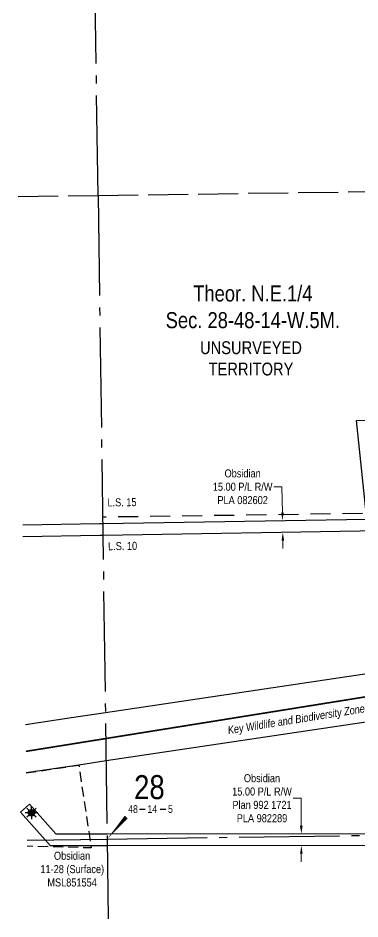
# Model space of a CAD drawing. Extents: x 566267 to 569350, y 5891344 to 5894279.
# Drawn here: x 567510 to 567937, y 5891630 to 5892756 of the extents above; entities that cross this region are included whole.
import ezdxf
from ezdxf.enums import TextEntityAlignment as Align

# ---------------------------------------------------------------- set-up
doc = ezdxf.new("R2010")
doc.units = 0
doc.header["$LTSCALE"] = 5
doc.header["$PDSIZE"] = 0.5
for name, pattern in [('DASHDOT2', [12.7, 6.35, -3.175, 0, -3.175]), ('foc-ACCESSROAD', [3.75, 2.5, -1.25]), ('foc-LSD', [8, 5, -3]), ('foc-QUARTERLINE', [33, 25, -3, 2, -3]), ('foc-UNSURVEYED', [12.5, 10, -2.5])]:
    doc.linetypes.add(name, pattern=pattern)
doc.layers.get('Defpoints').update_dxf_attribs({"color": 9})
for name, color, linetype in [('10', 1, 'Continuous'), ('9', 3, 'Continuous'), ('AS-WILDLIFE', 131, 'DASHDOT2'), ('C-RW', 13, 'Continuous'), ('C-SYMBOL', 7, 'Continuous'), ('C-WS', 13, 'foc-ACCESSROAD'), ('C-WS-S', 8, 'Continuous'), ('L-QSEC', 8, 'foc-QUARTERLINE'), ('L-SECLBL', 7, 'Continuous'), ('L-SECTION-LSD', 7, 'foc-LSD'), ('L-TITLEDB', 4, 'Continuous'), ('L-UNS-T', 3, 'Continuous'), ('L-USEC', 7, 'foc-UNSURVEYED'), ('oil_and_gas_wells_pt', 7, 'Continuous')]:
    doc.layers.add(name, color=color, linetype=linetype)
doc.layers.add('C-RW-T', color=13, linetype='Continuous', lineweight=9)
doc.layers.add('C-WS-T', color=13, linetype='Continuous', lineweight=9)
doc.styles.add('100L', font='ARIALN.TTF', dxfattribs={"height": 11})
doc.styles.add('175L', font='ARIALN.TTF', dxfattribs={"height": 20})
doc.styles.add('240', font='ARIALN.TTF', dxfattribs={"height": 30})
doc.styles.add('80CG', font='ARIALN.TTF', dxfattribs={"height": 10})
doc.styles.add('80L', font='ARIALN.TTF', dxfattribs={"height": 10})
doc.styles.add('SIMPLEX', font='ARIALN.TTF')
doc.dimstyles.new('Compass 5 000', dxfattribs={"dimscale": 5, "dimtxt": 9, "dimasz": 2, "dimexe": 0.2, "dimexo": 0.0625, "dimgap": 0.5, "dimtad": 0, "dimtih": 1, "dimtoh": 1, "dimzin": 0, "dimdsep": 46, "dimtxsty": '80CG', "dimcen": 0.1, "dimse1": 1, "dimse2": 1, "dimclrd": 256, "dimclrt": 256, "dimaunit": 1, "dimadec": 4, "dimazin": 0, "dimtfac": 0.06, "dimtofl": 0, "dimtmove": 0, "dimatfit": 1, "dimfxl": 0.2, "dimtolj": 1, "dimtzin": 0, "dimlwd": -1, "dimarcsym": 0})

# ---------------------------------------------------------------- blocks, each defined once
blk = doc.blocks.new('L-SECLBL')
at = {"layer": '9', "color": 7}
for p, q in [((-5.1, -27.8), (-12.3, -27.8)), ((20.7, -27.8), (13.5, -27.8))]:
    blk.add_line(p, q, dxfattribs=at)
at = {"layer": '10', "color": 2, "style": 'SIMPLEX'}
blk.add_attdef('SEC', text='', height=30, dxfattribs=at).set_placement((0, 0), align=Align.MIDDLE)
at = {"layer": '10', "color": 5, "style": '80L'}
blk.add_attdef('RGE', text='', height=9.5, dxfattribs=at).set_placement((3.6, -27.4), align=Align.MIDDLE_CENTER)
blk.add_attdef('TWP', text='', height=9.5, dxfattribs=at).set_placement((-14.4, -27.4), align=Align.MIDDLE_RIGHT)
blk.add_attdef('MER', text='', height=9.5, dxfattribs=at).set_placement((23.2, -27.4), align=Align.MIDDLE_LEFT)
blk = doc.blocks.new('*D421')
at = {"layer": 'C-RW-T', "transparency": 16777216}
for p, q in [((567839.4, 5892170.1), (567829.4, 5892170.1)), ((567840, 5892138), (567839.4, 5892170.1)), ((567840.5, 5892103), (567840.7, 5892093))]:
    blk.add_line(p, q, dxfattribs=at)
for points in [[(567841.6, 5892138), (567838.3, 5892137.9), (567840.1, 5892128)], [(567842.2, 5892103), (567838.9, 5892102.9), (567840.4, 5892113)]]:
    blk.add_solid(points, dxfattribs=at)
at = {"layer": 'Defpoints', "color": 0, "transparency": 16777216}
for p in [(567840.1, 5892128), (567843.5, 5892128), (567843.8, 5892113)]:
    blk.add_point(p, dxfattribs=at)
at = {"layer": 'C-RW-T', "transparency": 16777216, "insert": (567790.3, 5892170.1), "char_height": 10, "attachment_point": 5, "style": '80CG'}
blk.add_mtext('\\A1;Obsidian\\P15.00 P/L R/W\\PPLA 082602', dxfattribs=at)
blk = doc.blocks.new('*D422')
at = {"layer": 'C-RW-T', "transparency": 16777216}
for p, q in [((567863.6, 5891780.9), (567853.6, 5891780.9)), ((567863.6, 5891746.6), (567863.6, 5891780.9)), ((567863.6, 5891711.6), (567863.6, 5891701.6))]:
    blk.add_line(p, q, dxfattribs=at)
for points in [[(567865.3, 5891746.6), (567861.9, 5891746.6), (567863.6, 5891736.6)], [(567865.3, 5891711.6), (567862, 5891711.6), (567863.6, 5891721.6)]]:
    blk.add_solid(points, dxfattribs=at)
at = {"layer": 'Defpoints', "color": 0, "transparency": 16777216}
for p in [(567828.3, 5891736.5), (567863.6, 5891736.6), (567828.3, 5891721.6)]:
    blk.add_point(p, dxfattribs=at)
at = {"layer": 'C-RW-T', "transparency": 16777216, "insert": (567814.5, 5891780.9), "char_height": 10, "attachment_point": 5, "style": '80CG'}
blk.add_mtext('\\A1;Obsidian\\P15.00 P/L R/W\\PPlan 992 1721\\PPLA 982289', dxfattribs=at)
blk = doc.blocks.new('GAS')
h = blk.add_hatch(color=255)
h.dxf.hatch_style = 1
edge = h.paths.add_edge_path()
edge.add_arc((0, 0), 0.9, 0, 360)
for p, q in [((-0.81, 0), (-1.62, 0)), ((-0.57, 0.57), (-1.14, 1.14)), ((0, 0.81), (0, 1.62)), ((0.57, 0.57), (1.14, 1.14)), ((1.62, 0), (0.81, 0)), ((-0.57, -0.57), (-1.14, -1.14)), ((0, -0.81), (0, -1.62)), ((1.14, -1.14), (0.57, -0.57))]:
    blk.add_line(p, q)
blk.add_circle((0, 0), 0.8)

msp = doc.modelspace()

# ---------------------------------------------------------------- linework, layer by layer
at = {"layer": 'C-RW'}
msp.add_lwpolyline([(568009.728, 5891721.782), (567621.225, 5891721.36), (567600.801, 5891721.338), (567550.316, 5891721.283), (567543.611, 5891728.868), (567512.885, 5891763.638), (567524.13, 5891773.557), (567556.984, 5891736.305), (567598.543, 5891736.346), (567621.013, 5891736.368), (567993.364, 5891736.656)], dxfattribs=at)
at = {"layer": 'C-WS', "flags": 128}
msp.add_lwpolyline([(567519.977, 5891812.524), (567585.6, 5891822.359), (567598.543, 5891736.346), (567599.548, 5891729.667), (567600.801, 5891721.338), (567601.176, 5891718.846), (567521.273, 5891720.858)], dxfattribs=at)
at = {"layer": 'L-QSEC'}
for p, q in [((567609.735, 5892534.195), (567598.924, 5893298.442)), ((567609.735, 5892534.195), (567621.104, 5891729.974)), ((567621.104, 5891729.974), (568425.59, 5891741.397)), ((567521.164, 5891728.555), (567621.104, 5891729.974)), ((567621.104, 5891729.974), (567622.517, 5891630.037))]:
    msp.add_line(p, q, dxfattribs=at)
at = {"layer": 'L-SECLBL', "flags": 128}
msp.add_lwpolyline([(567621.104, 5891729.974, 0, 4.997, 0), (567644.911, 5891757.371, 0, 0, 0)], format="xyseb", dxfattribs=at)
at = {"layer": 'L-SECTION-LSD'}
msp.add_line((568419.837, 5892143.502), (567615.419, 5892132.084), dxfattribs=at)
at = {"layer": 'L-USEC'}
for p, q in [((567609.735, 5892534.195), (568414.084, 5892545.607)), ((567509.792, 5892532.777), (567609.735, 5892534.195))]:
    msp.add_line(p, q, dxfattribs=at)
at = {"layer": 'oil_and_gas_wells_pt'}
msp.add_point((567526.611, 5891762.799), dxfattribs=at)

# ---------------------------------------------------------------- block references
at = {"layer": 'C-WS-S', "color": 5, "xscale": 4.999999999999985, "yscale": 4.999999999999985, "zscale": 4.999999999999985}
msp.add_blockref('GAS', (567526.611, 5891762.799), dxfattribs=at)
at = {"layer": 'L-SECLBL', "xscale": 0.9994869999999981, "yscale": 0.9994869999999981, "zscale": 0.9994869999999981}
msp.add_blockref('L-SECLBL', (567673.86, 5891794.797), dxfattribs=at).add_auto_attribs({'SEC': '28', 'TWP': '48', 'RGE': '14', 'MER': '5'})

# ---------------------------------------------------------------- texts
at = {"layer": 'AS-WILDLIFE', "insert": (567883.253, 5891882.254), "char_height": 9.99487, "attachment_point": 5, "rotation": 9.122888, "style": '240'}
msp.add_mtext_dynamic_manual_height_columns('{\\fArial Narrow|b0|i1|c0|p34;Key Wildlife and Biodiversity Zone Boundary}', width=226.10264, gutter_width=44.977, heights=[0], dxfattribs=at)
at = {"layer": 'C-SYMBOL', "color": 3, "insert": (567803.058, 5892421.669), "char_height": 20, "width": 215.98445, "attachment_point": 2, "style": '175L'}
msp.add_mtext('Theor. N.E.1/4 \\PSec. 28-48-14-W.5M.', dxfattribs=at)
at = {"layer": 'C-WS-T', "insert": (567537.088, 5891714.026), "char_height": 10, "width": 78.99495, "attachment_point": 1, "style": '80L'}
msp.add_mtext('\\pi17.5807;Obsidian\\P\\pi0.66392;11-28 (Surface)\\P\\pi9.31671;MSL851554', dxfattribs=at)
at = {"layer": 'L-UNS-T', "color": 3, "insert": (567800.726, 5892330.469), "char_height": 16, "attachment_point": 5, "style": '80L'}
msp.add_mtext_dynamic_manual_height_columns('UNSURVEYED TERRITORY', width=126.41375, gutter_width=47.5, heights=[0], dxfattribs=at)

# ---------------------------------------------------------------- dimensions: what is measured, and where the dimension line sits
at = {"layer": 'C-RW-T'}
for base, p1, p2, angle, text, picture, middle in [((567840.119, 5892127.956), (567843.751, 5892113.007), (567843.502, 5892128.012), 90.94798, 'Obsidian\\P15.00 P/L R/W\\PPLA 082602', '*D421', (567790.337, 5892170.079)), ((567863.619, 5891736.555), (567828.275, 5891721.585), (567828.264, 5891736.528), 90.044271, 'Obsidian\\P15.00 P/L R/W\\PPlan 992 1721\\PPLA 982289', '*D422', (567814.499, 5891780.868))]:
    dim = msp.add_linear_dim(base=base, p1=p1, p2=p2, angle=angle, text=text, dimstyle='Compass 5 000', dxfattribs=at)
    dim.commit()
    dim.dimension.update_dxf_attribs({"geometry": picture, "text_midpoint": middle, "dimtype": 161})

# ---------------------------------------------------------------- next in the draw order: texts
at = {"layer": 'L-SECTION-LSD', "char_height": 9.99487, "attachment_point": 1, "rotation": 0.814791, "style": '100L', "bg_fill": 3, "box_fill_scale": 1.15, "bg_fill_color": 256, "bg_fill_transparency": 0}
for s, width, insert in [('\\pi1.84486;L.S. 15', 36.84054, (567619.588, 5892155.464)), ('\\pi2.02804;L.S. 10', 36.93509, (567620.132, 5892100.807))]:
    msp.add_mtext_dynamic_manual_height_columns(s, width=width, gutter_width=54.972, heights=[0], dxfattribs=dict(at, insert=insert))

# ---------------------------------------------------------------- next in the draw order: linework, layer by layer
at = {"layer": 'AS-WILDLIFE', "const_width": 1.999, "flags": 128}
msp.add_lwpolyline([(567519.596, 5891839.478), (568139.497, 5891939.024), (568859.165, 5892050.149), (568858.053, 5892026.478), (568869.748, 5892034.274), (569344.899, 5892115.729)], dxfattribs=at)
at = {"layer": 'C-RW'}
msp.add_lwpolyline([(567515.592, 5892122.582), (567611.599, 5892124.175), (567615.529, 5892124.239), (567945.216, 5892129.695), (567932.517, 5892252.79), (568032.509, 5892254.2), (568057.491, 5892254.552), (568108.616, 5892282.117), (568110.234, 5892282.989), (568118.537, 5892287.466), (568125.657, 5892274.263), (568119.405, 5892270.893), (568092.685, 5892256.484), (568061.383, 5892239.606), (568057.707, 5892239.565), (568042.644, 5892239.348), (568032.721, 5892239.21), (567948.869, 5892238.084), (567961.781, 5892114.96), (567615.742, 5892109.235), (567611.847, 5892109.171), (567515.805, 5892107.577)], dxfattribs=at)
at = {"layer": 'L-TITLEDB'}
for points in [[(567519.121, 5891873.035), (567576.712, 5891881.667), (567618.87, 5891887.984), (567979.2, 5891941.987), (567980.303, 5891942.153), (567999.014, 5891944.952), (568044.186, 5891951.71), (568059.123, 5891953.955), (568374.111, 5892001.173), (568421.771, 5892008.316), (568451.869, 5892012.827), (568768.076, 5892060.219), (569212.344, 5892126.8), (569244.71, 5892131.65), (569293.624, 5892138.981), (569308.468, 5892141.205), (569323.311, 5892143.429), (569344.452, 5892146.597)], [(569345.328, 5892086.091), (569334.392, 5892084.452), (569319.56, 5892082.229), (569314.37, 5892081.451), (569303.424, 5892079.811), (569294.583, 5892078.486), (569245.586, 5892071.142), (569221.231, 5892067.493), (569126.392, 5892053.277), (568776.964, 5892000.911), (568452.735, 5891952.318), (568422.637, 5891947.807), (568382.999, 5891941.866), (568080.471, 5891896.522), (568060.525, 5891893.533), (568050.559, 5891892.038), (567989.191, 5891882.846), (567619.725, 5891827.473), (567585.6, 5891822.359), (567519.977, 5891812.524)]]:
    msp.add_lwpolyline(points, dxfattribs=at)

doc.saveas('drawing.dxf')
